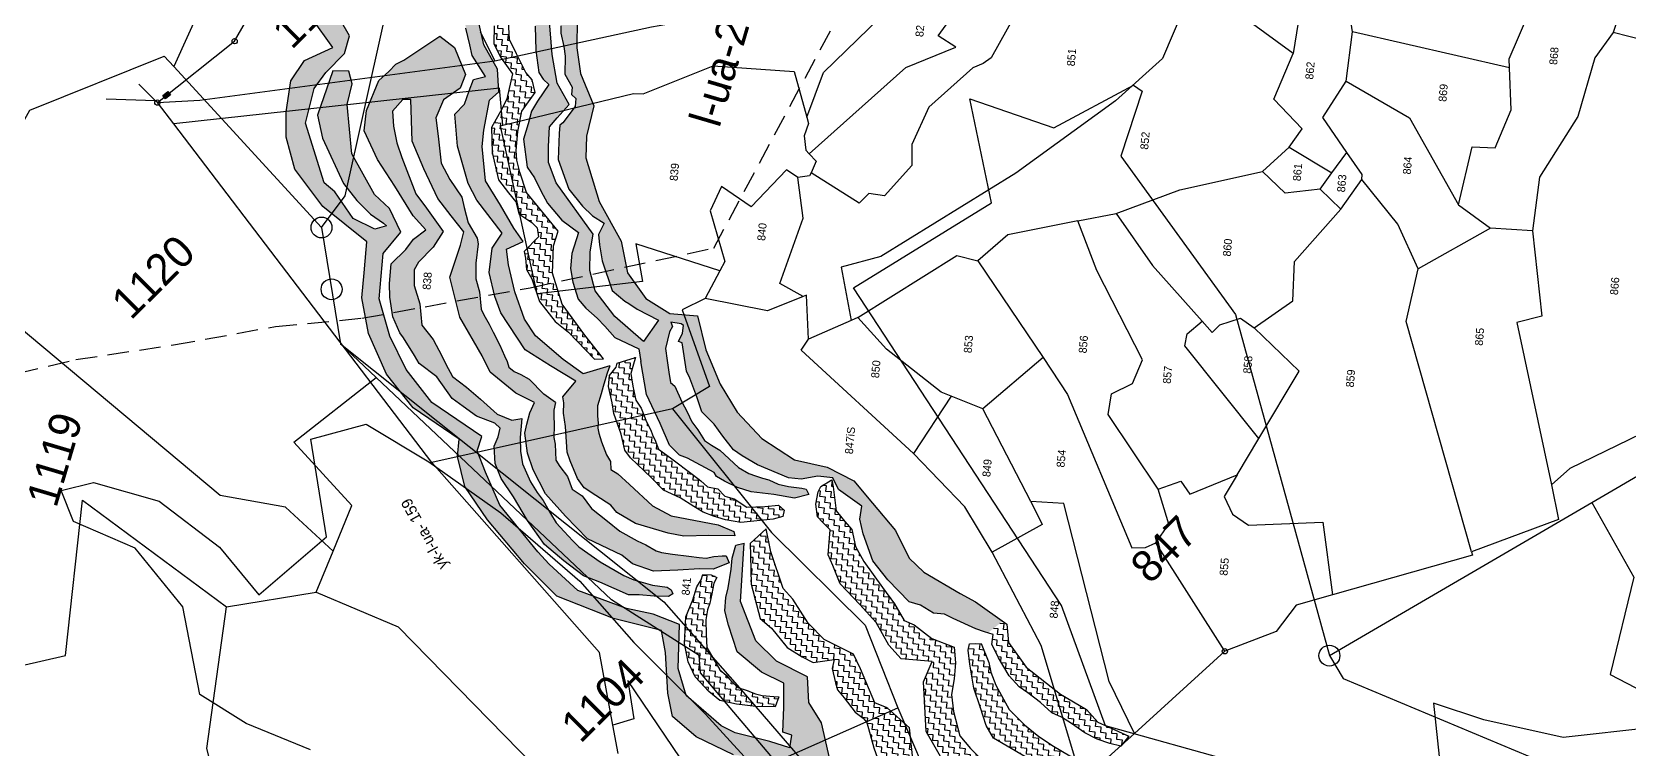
# Model space of a CAD drawing. Header units: metres. Extents: x 302481 to 307962, y 1946667 to 1951250.
# Drawn here: x 304774.8 to 305147.1, y 1947934.5 to 1948101.8 of the extents above; entities that cross this region are included whole.
import ezdxf

# ---------------------------------------------------------------- set-up
doc = ezdxf.new("R2010")
doc.units = ezdxf.units.M
doc.linetypes.add('DASHED', pattern=[0.75, 0.5, -0.25])
for name, color, linetype in [('LINE_FOOTPATH', 1, 'DASHED'), ('POLY_HATCH', 12, 'Continuous'), ('POLY_PARCEL', 6, 'Continuous'), ('POLY_WATER', 4, 'Continuous'), ('SYM_STONE', 1, 'Continuous'), ('TEXT_MAPIN', 7, 'Continuous'), ('TEXT_MAPOUT', 7, 'Continuous'), ('TEXT_PARCEL', 7, 'Continuous')]:
    doc.layers.add(name, color=color, linetype=linetype)
doc.styles.add('TEXT_MAP', font='')
doc.styles.get('TEXT_MAP').set_extended_font_data('Kruti Dev 050')
pattern_1 = [(85.06051, (305267.1957, 1947216.2392), (-1.1794354, 1.4025854), [1.295823, -1.295823]), (175.06051, (305267.3073, 1947217.5302), (-1.4025854, -1.1794354), [1.295823, -1.295823])]

# ---------------------------------------------------------------- blocks, each defined once
blk = doc.blocks.new('STONE')
blk.add_circle((0, 0), 0.851)
blk = doc.blocks.new('STONESQUAREFILLED')
blk.add_hatch(color=256).paths.add_polyline_path([(0.7, -0.48), (0.7, 0.48), (-0.7, 0.48), (-0.7, -0.48)])
blk.add_lwpolyline([(-0.7, 0.48), (0.7, 0.48), (0.7, -0.48), (-0.7, -0.48)], close=True)

msp = doc.modelspace()

# ---------------------------------------------------------------- hatches: boundary and pattern name
at = {"layer": 'POLY_HATCH'}
h = msp.add_hatch(dxfattribs=at)
h.set_pattern_fill('ZIGZAG', color=256, scale=10.366583, angle=85.0605, style=0)
h.set_pattern_definition(pattern_1)
h.paths.add_polyline_path([(304838.28, 1948095.15), (304835.13, 1948090.41), (304834.06, 1948083.21), (304834, 1948077.29), (304836.09, 1948069.82), (304842.62, 1948061.05), (304852.84, 1948052.87), (304852.69, 1948051.06), (304852.22, 1948045.63), (304851.71, 1948039.75), (304853.26, 1948031.41), (304857.46, 1948021.93), (304863.61, 1948014.11), (304874.37, 1948006.8), (304874.01, 1948002.72), (304875.69, 1947995.74), (304880.94, 1947988), (304889.61, 1947977.67), (304897.16, 1947970.18), (304910.37, 1947964.94), (304921.57, 1947962.14), (304922.46, 1947956.97), (304922.99, 1947947.54), (304924.12, 1947942.08), (304929.61, 1947937.32), (304938.44, 1947933.03), (304943.37, 1947932.73), (304947.73, 1947932.82), (304949.52, 1947931.89), (304948.65, 1947929.01), (304945.96, 1947924.88), (304946.18, 1947921.42), (304953.52, 1947927.15), (304953.01, 1947932.68), (304955.28, 1947931.86), (304956.23, 1947929.26), (304960.66, 1947932.72), (304958.87, 1947940.58), (304955.86, 1947945.36), (304955.59, 1947951.3), (304948.39, 1947954.94), (304943.51, 1947959.73), (304939.95, 1947968.92), (304940.82, 1947982.55), (304938.91, 1947982.06), (304938, 1947979.03), (304937.77, 1947976.43), (304937.07, 1947972.07), (304936.55, 1947969.82), (304936.28, 1947966.74), (304937.13, 1947963.39), (304939.21, 1947957.15), (304944.85, 1947952.41), (304950.03, 1947949.83), (304950.04, 1947944.27), (304949.86, 1947938.39), (304951.92, 1947937.72), (304951.45, 1947934.77), (304946.79, 1947936.24), (304938.73, 1947938.26), (304935.42, 1947939.88), (304927.27, 1947946.96), (304925.42, 1947953.24), (304925.78, 1947963.57), (304919.62, 1947965.97), (304913.36, 1947967.3), (304902.03, 1947971.47), (304895.39, 1947977.63), (304892.72, 1947980.52), (304883.84, 1947991.39), (304880.52, 1947999.12), (304878.56, 1948004.07), (304879.65, 1948007.43), (304868, 1948015.38), (304862.03, 1948023.07), (304858.18, 1948030.85), (304855.75, 1948039.57), (304856.66, 1948050.12), (304860.81, 1948055.08), (304858.1, 1948060.63), (304854.66, 1948063.85), (304849.37, 1948073.35), (304848.25, 1948084.88), (304849.42, 1948089.71), (304848.62, 1948092.7), (304844.9, 1948092.76), (304841.35, 1948082.43), (304842.48, 1948077.02), (304847.41, 1948066.49), (304850.52, 1948062.5), (304853.7, 1948059.3), (304856.7, 1948057.18), (304857.45, 1948056.59), (304854.72, 1948055.76), (304849.63, 1948058.32), (304845.39, 1948064.54), (304842.91, 1948066.61), (304838.54, 1948080.55), (304840.56, 1948088.62), (304843.28, 1948092.37), (304847.64, 1948096.78), (304848.8, 1948100.93), (304846.23, 1948105.42), (304840.01, 1948105.25), (304840.04, 1948105.03), (304844.92, 1948098.23)])
h = msp.add_hatch(dxfattribs=at)
h.set_pattern_fill('ZIGZAG', color=256, scale=10.366583, angle=85.0605, style=0)
h.set_pattern_definition(pattern_1)
h.paths.add_polyline_path([(304903.29, 1948022.07), (304898.64, 1948025.41), (304892.18, 1948030.9), (304889.59, 1948034.83), (304887.36, 1948041.2), (304885.9, 1948047.5), (304885.44, 1948051.09), (304889.3, 1948052.91), (304887.1, 1948056.04), (304884.02, 1948061.4), (304880.5, 1948067.1), (304879.77, 1948075.09), (304880.1, 1948078.92), (304881.47, 1948085.9), (304883.65, 1948087.88), (304883.33, 1948093.15), (304880.12, 1948098.83), (304878.78, 1948104.66), (304878.92, 1948106.34), (304875.58, 1948106.25), (304875.9, 1948102.74), (304876.84, 1948098.81), (304877.43, 1948096.35), (304880.53, 1948091.44), (304877.74, 1948090.72), (304876.71, 1948088.08), (304875.64, 1948084.96), (304873.36, 1948082.6), (304874, 1948075.17), (304876.45, 1948066.46), (304878.52, 1948062.59), (304884.42, 1948054.87), (304882.03, 1948051.39), (304881.38, 1948045.67), (304882.66, 1948040.11), (304884.09, 1948036.3), (304889.75, 1948027.63), (304895.67, 1948023.91), (304901.61, 1948020.35), (304898.55, 1948016.63), (304898.77, 1948015.27), (304898.69, 1948012.82), (304899.16, 1948009.78), (304899.58, 1948003.78), (304900.27, 1948001.72), (304901.98, 1947997.57), (304903.52, 1947995.44), (304906.23, 1947993.67), (304909.76, 1947991.37), (304911.15, 1947989.71), (304915.52, 1947987.07), (304923.1, 1947984.83), (304926.78, 1947984.18), (304932.58, 1947984.27), (304938.63, 1947984.22), (304938.39, 1947985.24), (304934.73, 1947986.82), (304923.8, 1947988.86), (304919.42, 1947991.24), (304914.06, 1947996.23), (304911.34, 1947998.73), (304909.76, 1947999.67), (304909.66, 1948001.61), (304908.73, 1948003.16), (304907.53, 1948006.19), (304906.9, 1948008.18), (304906.73, 1948009.33), (304906.77, 1948010.52), (304906.65, 1948012.27), (304906.65, 1948014.6), (304907.5, 1948017.39), (304907.97, 1948019.08), (304908.09, 1948019.61), (304908.84, 1948022.21), (304909.52, 1948023.88)])
h = msp.add_hatch(dxfattribs=at)
h.set_pattern_fill('ZIGZAG', color=256, scale=10.366583, angle=85.0605, style=0)
h.set_pattern_definition(pattern_1)
h.paths.add_polyline_path([(304886.82, 1948092.05), (304885.52, 1948086.23), (304884.36, 1948083.93), (304881.89, 1948079.49), (304882.03, 1948073.71), (304883.56, 1948067.32), (304885.86, 1948064.24), (304887.6, 1948062.17), (304888.32, 1948059.38), (304890.13, 1948058.1), (304891.35, 1948057.35), (304892.53, 1948056.13), (304892.83, 1948054.02), (304889.49, 1948050.62), (304889.83, 1948048.99), (304890.08, 1948046.4), (304891.34, 1948044.21), (304893.12, 1948038.92), (304896.73, 1948034.28), (304899.87, 1948031.77), (304905.89, 1948025.47), (304908, 1948025.57), (304903.67, 1948031.08), (304898.36, 1948038.27), (304896.11, 1948045.52), (304896.34, 1948051.91), (304897.44, 1948055.34), (304890.04, 1948064.32), (304888.54, 1948069.1), (304887.82, 1948071.89), (304887.69, 1948074.14), (304888.08, 1948078.6), (304888.97, 1948083.33), (304892.07, 1948087.71), (304891.36, 1948090.66), (304889.91, 1948092.39), (304887.72, 1948096.75), (304886.09, 1948100.09), (304885.78, 1948105.73), (304885.9, 1948106.54), (304882.48, 1948106.44), (304882.45, 1948106.15), (304882.52, 1948103.26), (304882.48, 1948099.09), (304883.97, 1948095.92)])
h = msp.add_hatch(dxfattribs=at)
h.set_pattern_fill('ZIGZAG', color=256, scale=10.366583, angle=85.0605, style=0)
h.set_pattern_definition(pattern_1)
h.paths.add_polyline_path([(304892.07, 1948106.71), (304892.08, 1948106.52), (304892.11, 1948103.15), (304892.26, 1948097.53), (304892.93, 1948092.34), (304893.92, 1948090.81), (304895.26, 1948089.57), (304892.67, 1948085.63), (304891.2, 1948083.35), (304890.46, 1948080.37), (304889.35, 1948076.78), (304890.23, 1948070.29), (304891.93, 1948067.74), (304893.43, 1948064.72), (304894.95, 1948061.86), (304898.29, 1948057.89), (304902.2, 1948054.98), (304900.66, 1948050.15), (304900.36, 1948046.65), (304900.88, 1948043.4), (304902.14, 1948039.44), (304903.88, 1948037.36), (304906.56, 1948035.05), (304908.32, 1948033.13), (304910.66, 1948030.53), (304916.24, 1948027.86), (304916.75, 1948024.92), (304918.08, 1948017.21), (304921.22, 1948010.47), (304923.38, 1948005.42), (304925.71, 1948003.09), (304927.64, 1948002.32), (304933.81, 1947998.97), (304934.33, 1947998.06), (304936.23, 1947996.96), (304939.23, 1947995.51), (304942.47, 1947994.49), (304947.74, 1947993.84), (304952.53, 1947993.02), (304955.87, 1947993.87), (304955.31, 1947995.12), (304954.26, 1947995.34), (304951.17, 1947995.74), (304948.75, 1947996.28), (304946.57, 1947997.27), (304945.08, 1947997.67), (304943.46, 1947998.21), (304941.91, 1947998.74), (304939.5, 1948000.15), (304935.13, 1948004.22), (304933.17, 1948005.39), (304931.6, 1948006.46), (304930.02, 1948008.93), (304928.65, 1948010.85), (304927.52, 1948013.14), (304926.26, 1948015.52), (304924.64, 1948019.19), (304923.65, 1948020.01), (304923.26, 1948022.44), (304922.83, 1948025.14), (304922.47, 1948027.91), (304923.41, 1948031.83), (304924.11, 1948033.1), (304923.74, 1948034.13), (304926.1, 1948033.72), (304926.66, 1948033.28), (304926.45, 1948031.56), (304925.54, 1948029.57), (304926.38, 1948029.3), (304927.4, 1948022.62), (304928.13, 1948021.02), (304929.75, 1948016.68), (304930.98, 1948013.18), (304933.86, 1948010.3), (304935.81, 1948007.46), (304938.33, 1948004.31), (304940.34, 1948002.87), (304943.95, 1948000.76), (304951.19, 1947997.8), (304954.09, 1947997.48), (304958.01, 1947998.14), (304961.51, 1947997.77), (304962.8, 1947995.06), (304968.23, 1947991.17), (304967.76, 1947988.08), (304968.6, 1947984.68), (304970.85, 1947978.42), (304974.35, 1947973.97), (304979.3, 1947968.81), (304981.9, 1947968.06), (304984.93, 1947966.2), (304987.5, 1947965.91), (304989.55, 1947964.93), (304994.84, 1947962.52), (304996.85, 1947961.81), (304997.61, 1947961.57), (305001.12, 1947964.31), (304994.73, 1947968.83), (304991.15, 1947970.75), (304982.74, 1947975.77), (304979.27, 1947979.02), (304976.07, 1947985.46), (304970.73, 1947991.82), (304966.36, 1947997.03), (304960.2, 1948000.24), (304952.58, 1948001.97), (304944.97, 1948006.92), (304939.21, 1948013.08), (304935.22, 1948019.59), (304931.9, 1948027.65), (304929.91, 1948035.6), (304923.52, 1948036.15), (304917.93, 1948039.58), (304913.62, 1948045.59), (304912.12, 1948052.96), (304907.03, 1948062.24), (304903.89, 1948072.44), (304904.06, 1948077.52), (304905.74, 1948084.61), (304902.64, 1948092.12), (304901.82, 1948098.09), (304901.86, 1948104.79), (304902.4, 1948107.01), (304898.65, 1948106.9), (304898.04, 1948104.73), (304898.08, 1948103.28), (304898.08, 1948101.52), (304898.78, 1948098.41), (304899.06, 1948096.14), (304899.02, 1948091.98), (304900.68, 1948088.95), (304900.53, 1948087.2), (304901.58, 1948086.31), (304901.41, 1948084.4), (304898.52, 1948080.64), (304897.83, 1948080.06), (304897.67, 1948078.15), (304897.46, 1948072.07), (304899.91, 1948065.13), (304903.09, 1948061.16), (304905.45, 1948058.88), (304908.19, 1948057.2), (304906.84, 1948054.59), (304907.11, 1948052.16), (304907.75, 1948048.42), (304910.03, 1948041.49), (304913.02, 1948038.98), (304913.93, 1948038.42), (304915.91, 1948037.13), (304920.83, 1948034.54), (304917.36, 1948029.55), (304910.66, 1948035.42), (304906.05, 1948041.43), (304904.86, 1948046.18), (304904.91, 1948050.51), (304905.59, 1948054.62), (304897.01, 1948066.58), (304895.19, 1948071.39), (304895.18, 1948075.08), (304895.42, 1948079.71), (304897.21, 1948081.8), (304900.04, 1948084.92), (304897.21, 1948089.89), (304896.02, 1948096.56), (304895.24, 1948106.09), (304895.27, 1948106.8)])
h = msp.add_hatch(dxfattribs=at)
h.set_pattern_fill('ZIGZAG', color=256, scale=10.366583, angle=85.0605, style=0)
h.set_pattern_definition(pattern_1)
h.paths.add_polyline_path([(304874.63, 1948088.74), (304875.82, 1948091.93), (304873.25, 1948098.18), (304869.83, 1948100.86), (304861.49, 1948095.24), (304859.61, 1948094.27), (304858, 1948092.61), (304855.62, 1948090.48), (304852.75, 1948083.46), (304852.2, 1948078.71), (304855.31, 1948072.06), (304859.37, 1948065.85), (304863.63, 1948058.88), (304866.61, 1948055.63), (304863.69, 1948053.48), (304861.94, 1948051.07), (304858.52, 1948047.7), (304858.12, 1948043.13), (304858.24, 1948039.93), (304858.91, 1948035.34), (304860.55, 1948031.57), (304861.39, 1948030.43), (304863.96, 1948026.28), (304865.06, 1948024.45), (304869.19, 1948021.36), (304872.71, 1948016.25), (304875.28, 1948014.42), (304878.41, 1948012.15), (304882.67, 1948010.52), (304883.96, 1948009.34), (304883.46, 1948007.32), (304882.54, 1948005.13), (304882.79, 1948001.11), (304884.18, 1947997.57), (304887.07, 1947993.32), (304890.33, 1947987.84), (304894.24, 1947982.24), (304898.8, 1947978.37), (304903.36, 1947974.91), (304907.16, 1947973.39), (304913.83, 1947970.48), (304916.36, 1947970.46), (304919.86, 1947970.16), (304923.18, 1947970.07), (304924.17, 1947970.72), (304923.78, 1947971.62), (304922.9, 1947972.23), (304919.48, 1947972.72), (304915.06, 1947973.97), (304912.75, 1947974.97), (304907.24, 1947978.18), (304902.29, 1947981.64), (304900.88, 1947983.03), (304898.87, 1947985.27), (304896.98, 1947987.3), (304895.7, 1947989.41), (304893.97, 1947992.49), (304892.53, 1947994.35), (304891.02, 1947996.81), (304889.12, 1948001.04), (304888.64, 1948004.01), (304888.58, 1948007.15), (304888.96, 1948011.58), (304886.65, 1948011.2), (304883.23, 1948012.65), (304879.32, 1948016.1), (304876.1, 1948018.94), (304872.84, 1948021.41), (304871.26, 1948024.29), (304870.33, 1948026.2), (304868.29, 1948030.03), (304865.65, 1948033.37), (304865.17, 1948038.35), (304863.9, 1948042.67), (304863.85, 1948046.33), (304864.91, 1948048.06), (304868.32, 1948051.61), (304870.65, 1948055.25), (304866.74, 1948060.71), (304864.28, 1948064.03), (304861, 1948072.54), (304859.83, 1948075.93), (304859.07, 1948079.84), (304858.83, 1948083.33), (304861.25, 1948086.05), (304863.08, 1948086.08), (304863.42, 1948076.3), (304866.15, 1948069.84), (304869.4, 1948062.98), (304872.51, 1948058.87), (304875.48, 1948055.14), (304874.67, 1948052.1), (304872.2, 1948044.63), (304874.49, 1948035.29), (304879.74, 1948026.24), (304881.6, 1948022.43), (304887.57, 1948017.52), (304891.95, 1948015.31), (304890.88, 1948012.95), (304890.12, 1948010.28), (304889.67, 1948008.19), (304890.27, 1948003.54), (304891.63, 1947999.61), (304894.47, 1947994.03), (304899.15, 1947988.83), (304904.28, 1947983.52), (304912.26, 1947979.68), (304914.81, 1947977.66), (304919.66, 1947975.97), (304925.34, 1947976.22), (304930.42, 1947976.51), (304933.61, 1947976.43), (304937.34, 1947977.91), (304936.61, 1947979.57), (304935.68, 1947979.59), (304933.74, 1947979.42), (304931.97, 1947979.04), (304930.32, 1947979.18), (304927.95, 1947979.46), (304924.13, 1947979.98), (304921.57, 1947980.34), (304920.27, 1947980.72), (304917.86, 1947982.13), (304915.87, 1947983.03), (304911.81, 1947985.29), (304908.96, 1947987.67), (304905.21, 1947990.59), (304903.07, 1947993.57), (304900.74, 1947995.11), (304899.6, 1947998.07), (304897.81, 1948000.43), (304896.94, 1948001.9), (304896.72, 1948005.59), (304896.46, 1948007.21), (304896.5, 1948010), (304896.45, 1948012.41), (304896.41, 1948013.54), (304896.83, 1948015.31), (304894.13, 1948017.32), (304890.68, 1948020.79), (304888.76, 1948021.87), (304887.18, 1948022.55), (304885.99, 1948023.57), (304885.55, 1948024.89), (304884.94, 1948026.22), (304883.87, 1948028.69), (304882.31, 1948031.75), (304881.38, 1948033.66), (304880.1, 1948035.78), (304879.49, 1948037.12), (304879.11, 1948041.17), (304878.27, 1948044.17), (304878.22, 1948047.83), (304878.79, 1948052.35), (304878.54, 1948053.66), (304876.48, 1948057.31), (304875.51, 1948060.87), (304874.99, 1948063.29), (304872.23, 1948067.37), (304870.19, 1948071.2), (304869.46, 1948077.48), (304868.91, 1948081.74), (304870.74, 1948085.97)])
h = msp.add_hatch(dxfattribs=at)
h.set_pattern_fill('ZIGZAG', color=256, scale=10.366583, angle=85.0605, style=0)
h.set_pattern_definition(pattern_1)
h.paths.add_polyline_path([(304914.85, 1948019.15), (304914.55, 1948021.11), (304914.38, 1948022.13), (304915.21, 1948024.85), (304915.49, 1948025.83), (304911.18, 1948024.54), (304910.96, 1948023.56), (304909.46, 1948021.62), (304909.17, 1948019.05), (304910.05, 1948015.28), (304910.43, 1948012.78), (304912.15, 1948007.97), (304912.96, 1948004.23), (304914.33, 1948002.45), (304919.19, 1947997.76), (304922.01, 1947994.92), (304925.9, 1947993.12), (304929.05, 1947991.11), (304931.26, 1947989.72), (304933.64, 1947988.79), (304936.44, 1947987.94), (304940.05, 1947987.37), (304947.57, 1947988.12), (304949.82, 1947988.72), (304950.15, 1947990.22), (304948.85, 1947991.4), (304945.63, 1947991.08), (304941.42, 1947990.91), (304938.46, 1947992.83), (304936.31, 1947993.49), (304934.67, 1947995.23), (304932.25, 1947995.7), (304930.72, 1947997.06), (304928.97, 1947998.41), (304923.66, 1948002.4), (304920.84, 1948004.44), (304920.13, 1948006.3), (304919.46, 1948007.83), (304919.09, 1948008.92), (304918.06, 1948010.81), (304916.81, 1948014.05), (304915.57, 1948015.89)])
h = msp.add_hatch(dxfattribs=at)
h.set_pattern_fill('ZIGZAG', color=256, scale=10.366583, angle=85.0605, style=0)
h.set_pattern_definition(pattern_1)
h.paths.add_polyline_path([(304962.26, 1947990.06), (304961.88, 1947993.19), (304961.6, 1947995.66), (304961.26, 1947997.31), (304958.68, 1947995.75), (304958.09, 1947994.5), (304957.51, 1947991.61), (304957.91, 1947988.65), (304959.1, 1947987.41), (304960.9, 1947985.62), (304960.39, 1947979.8), (304961.48, 1947977.27), (304963.23, 1947973.05), (304967.75, 1947968.23), (304971.61, 1947963.99), (304974.57, 1947958.69), (304977.39, 1947955.51), (304984.65, 1947954.88), (304982.62, 1947950.18), (304982.64, 1947949.88), (304990, 1947955.63), (304989.76, 1947958.22), (304984.57, 1947960.29), (304980.45, 1947963.42), (304978.1, 1947964.43), (304975.84, 1947968.37), (304973.08, 1947972.2), (304968.72, 1947978.27), (304966.74, 1947981.7), (304965.94, 1947985.67), (304964.32, 1947987.61)])
h = msp.add_hatch(dxfattribs=at)
h.set_pattern_fill('ZIGZAG', color=256, scale=10.366583, angle=85.0605, style=0)
h.set_pattern_definition(pattern_1)
h.paths.add_polyline_path([(304945.94, 1947985.87), (304942.19, 1947982.46), (304942.26, 1947979.65), (304942.46, 1947972.93), (304944.57, 1947964.96), (304947.18, 1947962.71), (304950.84, 1947958.19), (304954.38, 1947956.01), (304956.92, 1947954.7), (304961.8, 1947955.37), (304961.3, 1947953.23), (304962.1, 1947949.89), (304962.59, 1947948.29), (304964.14, 1947946.44), (304966.66, 1947943.11), (304968.56, 1947941.7), (304969.4, 1947940.69), (304969.67, 1947939.76), (304974.65, 1947943.65), (304974.14, 1947944.11), (304971.28, 1947945.29), (304967.92, 1947953.21), (304966.34, 1947956.62), (304959.48, 1947960.02), (304955.71, 1947963.84), (304952.15, 1947969.44), (304949.88, 1947971.97), (304947.03, 1947980.48)])
h = msp.add_hatch(dxfattribs=at)
h.set_pattern_fill('ZIGZAG', color=256, scale=10.366583, angle=85.0605, style=0)
h.set_pattern_definition(pattern_1)
h.paths.add_polyline_path([(304931.88, 1947964.6), (304932.26, 1947966.97), (304932.82, 1947968.55), (304933.26, 1947970.66), (304933.74, 1947973.2), (304934.45, 1947974.51), (304933.13, 1947975.14), (304931.17, 1947975.22), (304930.8, 1947973.97), (304929.8, 1947972.34), (304928.86, 1947969.33), (304927.23, 1947965.34), (304926.94, 1947959.1), (304927.77, 1947954.82), (304929.36, 1947951.33), (304932.58, 1947947.88), (304935.14, 1947945.77), (304939.02, 1947944.92), (304943.51, 1947944.36), (304948.06, 1947944.31), (304948.94, 1947946.63), (304947.75, 1947946.74), (304945.03, 1947946.97), (304943.43, 1947947.37), (304941.28, 1947948.24), (304939.35, 1947948.84), (304937.46, 1947950.72), (304936.6, 1947951.74), (304935.17, 1947952.98), (304932.09, 1947958.14), (304931.93, 1947961.24)])
h = msp.add_hatch(dxfattribs=at)
h.set_pattern_fill('ZIGZAG', color=256, scale=10.366583, angle=85.0605, style=0)
h.set_pattern_definition(pattern_1)
h.paths.add_polyline_path([(305002.48, 1947959.31), (305002.05, 1947963.64), (305001.12, 1947964.31), (304997.61, 1947961.57), (304998.86, 1947961.17), (304998.59, 1947958.87), (304999.38, 1947957.26), (305000.12, 1947955.73), (305002.62, 1947951.52), (305004.93, 1947948.99), (305006.93, 1947947.55), (305009.87, 1947945.36), (305012.57, 1947942.92), (305014.81, 1947941.92), (305017.15, 1947940.46), (305020.22, 1947938.26), (305023.15, 1947936.74), (305026.06, 1947935.75), (305028.65, 1947935.16), (305030.51, 1947937.45), (305023.3, 1947940.75), (305020.6, 1947943.67), (305014.57, 1947947.28), (305006.54, 1947953.6)])
h = msp.add_hatch(dxfattribs=at)
h.set_pattern_fill('ZIGZAG', color=256, scale=10.366583, angle=85.0605, style=0)
h.set_pattern_definition(pattern_1)
h.paths.add_polyline_path([(304998.3, 1947952.38), (304997.85, 1947954.7), (304996.11, 1947959.08), (304994.35, 1947959.03), (304993.16, 1947958.1), (304993.05, 1947957.56), (304993.42, 1947954.27), (304994.4, 1947948.65), (304995.81, 1947944.29), (304997.22, 1947939.94), (304998.92, 1947937.02), (305009.45, 1947930.9), (305017.49, 1947929.72), (305023.26, 1947928.58), (305024.7, 1947930.33), (305016.78, 1947932.87), (305012.91, 1947935.16), (305009.53, 1947937.41), (305006.19, 1947940.14), (305002.59, 1947943.71), (304999.5, 1947949.35)])
h = msp.add_hatch(dxfattribs=at)
h.set_pattern_fill('ZIGZAG', color=256, scale=10.366583, angle=85.0605, style=0)
h.set_pattern_definition(pattern_1)
h.paths.add_polyline_path([(304982.64, 1947949.88), (304983.24, 1947938.56), (304987.77, 1947930.68), (304995.63, 1947923.81), (305004.61, 1947920.43), (305011.7, 1947919.66), (305018.23, 1947922.42), (305019.14, 1947923.53), (305014.56, 1947924.11), (305008.33, 1947925.46), (305004.94, 1947925.75), (304999.59, 1947928.87), (304995.67, 1947932.47), (304993.58, 1947934.6), (304991.07, 1947937.59), (304989.61, 1947943.25), (304989.13, 1947947.2), (304989.78, 1947950.89), (304990.1, 1947954.6), (304990, 1947955.63)])
h = msp.add_hatch(dxfattribs=at)
h.set_pattern_fill('ZIGZAG', color=256, scale=10.366583, angle=85.0605, style=0)
h.set_pattern_definition(pattern_1)
h.paths.add_polyline_path([(304974.65, 1947943.65), (304969.67, 1947939.76), (304971.07, 1947934.78), (304972.32, 1947931.25), (304973.26, 1947929.45), (304974.18, 1947927.5), (304975.12, 1947923.99), (304976.78, 1947917.08), (304983.91, 1947911.32), (304985.43, 1947910.88), (304989.45, 1947910.53), (304993.64, 1947910.48), (304998.43, 1947910.07), (305004.47, 1947910.53), (305005.81, 1947911.58), (305005, 1947914.02), (304993.16, 1947917.53), (304987.2, 1947920.54), (304984.63, 1947923.26), (304980.39, 1947930.01), (304979.34, 1947939.45)])

# ---------------------------------------------------------------- linework, layer by layer
at = {"layer": 'LINE_FOOTPATH', "ltscale": 10}
for points in [[(304831.57, 1948033.09), (304851.7, 1948035.01), (304890.89, 1948042.14), (304933.75, 1948051.4), (304968.23, 1948115.7), (305000.09, 1948166.03), (305035.37, 1948230.23), (305055.61, 1948266.16), (305085.62, 1948296.72), (305110.95, 1948313.14), (305158.55, 1948356.23), (305205.42, 1948397.89), (305225.07, 1948417.79), (305284.32, 1948454.26)], [(304771.27, 1948022.09), (304784.99, 1948025.35), (304807.79, 1948028.78), (304831.57, 1948033.09), (304831.57, 1948033.09), (304831.57, 1948033.09)]]:
    msp.add_lwpolyline(points, dxfattribs=at)
at = {"layer": 'POLY_HATCH'}
for points in [[(304951.45, 1947934.77), (304946.79, 1947936.24), (304938.73, 1947938.26), (304935.42, 1947939.88), (304927.27, 1947946.96), (304925.42, 1947953.24), (304925.78, 1947963.57), (304919.62, 1947965.97), (304913.36, 1947967.3), (304902.03, 1947971.47), (304895.39, 1947977.63), (304892.72, 1947980.52), (304883.84, 1947991.39), (304880.52, 1947999.12), (304878.56, 1948004.07), (304879.65, 1948007.43), (304868, 1948015.38), (304862.03, 1948023.07), (304858.18, 1948030.85), (304855.75, 1948039.57), (304856.66, 1948050.12), (304860.81, 1948055.08), (304858.1, 1948060.63), (304854.66, 1948063.85), (304849.37, 1948073.35), (304848.25, 1948084.88), (304849.42, 1948089.71), (304848.62, 1948092.7), (304844.9, 1948092.76), (304841.35, 1948082.43), (304842.48, 1948077.02), (304847.41, 1948066.49), (304850.52, 1948062.5), (304853.7, 1948059.3), (304856.7, 1948057.18), (304857.45, 1948056.59), (304854.72, 1948055.76), (304849.63, 1948058.32), (304845.39, 1948064.54), (304842.91, 1948066.61), (304838.54, 1948080.55), (304840.56, 1948088.62), (304843.28, 1948092.37), (304847.64, 1948096.78), (304848.8, 1948100.93), (304844.64, 1948108.2)], [(304908, 1948025.57), (304903.67, 1948031.08), (304898.36, 1948038.27), (304896.11, 1948045.52), (304896.34, 1948051.91), (304897.44, 1948055.34), (304890.04, 1948064.32), (304888.54, 1948069.1), (304887.82, 1948071.89), (304887.69, 1948074.14), (304888.08, 1948078.6), (304888.97, 1948083.33), (304892.07, 1948087.71), (304891.36, 1948090.66), (304889.91, 1948092.39), (304887.72, 1948096.75), (304886.09, 1948100.09), (304885.78, 1948105.73)], [(304898.08, 1948103.28), (304898.08, 1948101.52), (304898.78, 1948098.41), (304899.06, 1948096.14), (304899.02, 1948091.98), (304900.68, 1948088.95), (304900.53, 1948087.2), (304901.58, 1948086.31), (304901.41, 1948084.4), (304898.52, 1948080.64), (304897.83, 1948080.06), (304897.67, 1948078.15), (304897.46, 1948072.07), (304899.91, 1948065.13), (304903.09, 1948061.16), (304905.45, 1948058.88), (304908.19, 1948057.2), (304906.84, 1948054.59), (304907.11, 1948052.16), (304907.75, 1948048.42), (304910.03, 1948041.49), (304913.02, 1948038.98), (304913.93, 1948038.42), (304915.91, 1948037.13), (304920.83, 1948034.54), (304917.36, 1948029.55), (304910.66, 1948035.42), (304906.05, 1948041.43), (304904.86, 1948046.18), (304904.91, 1948050.51), (304905.59, 1948054.62), (304897.01, 1948066.58), (304895.19, 1948071.39), (304895.18, 1948075.08), (304895.42, 1948079.71), (304897.21, 1948081.8), (304900.04, 1948084.92), (304897.21, 1948089.89), (304896.02, 1948096.56), (304895.24, 1948106.09)], [(304938.35, 1947933.08), (304929.61, 1947937.32), (304924.12, 1947942.08), (304922.99, 1947947.54), (304922.46, 1947956.97), (304921.57, 1947962.14), (304910.37, 1947964.94), (304897.16, 1947970.18), (304889.61, 1947977.67), (304880.94, 1947988), (304875.69, 1947995.74), (304874.01, 1948002.72), (304874.37, 1948006.8), (304863.61, 1948014.11), (304857.46, 1948021.93), (304853.26, 1948031.41), (304851.71, 1948039.75), (304852.22, 1948045.63), (304852.69, 1948051.06), (304852.84, 1948052.87), (304842.62, 1948061.05), (304836.09, 1948069.82), (304834, 1948077.29), (304834.06, 1948083.21), (304835.13, 1948090.41), (304838.28, 1948095.15), (304844.92, 1948098.23), (304840.04, 1948105.03)], [(304901.61, 1948020.35), (304895.67, 1948023.91), (304889.75, 1948027.63), (304884.09, 1948036.3), (304882.66, 1948040.11), (304881.38, 1948045.67), (304882.03, 1948051.39), (304884.42, 1948054.87), (304878.52, 1948062.59), (304876.45, 1948066.46), (304874, 1948075.17), (304873.36, 1948082.6), (304875.64, 1948084.96), (304876.71, 1948088.08), (304877.74, 1948090.72), (304880.53, 1948091.44), (304877.43, 1948096.35), (304876.84, 1948098.81), (304875.9, 1948102.74)], [(304909.52, 1948023.88), (304903.29, 1948022.07), (304898.64, 1948025.41), (304892.18, 1948030.9), (304889.59, 1948034.83), (304887.36, 1948041.2), (304885.9, 1948047.5), (304885.44, 1948051.09), (304889.3, 1948052.91), (304887.1, 1948056.04), (304884.02, 1948061.4), (304880.5, 1948067.1), (304879.77, 1948075.09), (304880.1, 1948078.92), (304881.47, 1948085.9), (304883.65, 1948087.88), (304883.33, 1948093.15), (304880.12, 1948098.83), (304878.78, 1948104.66)], [(304882.52, 1948103.26), (304882.48, 1948099.09), (304883.97, 1948095.92), (304886.82, 1948092.05), (304885.52, 1948086.23), (304884.36, 1948083.93), (304881.89, 1948079.49), (304882.03, 1948073.71), (304883.56, 1948067.32), (304885.86, 1948064.24), (304887.6, 1948062.17), (304888.32, 1948059.38), (304890.13, 1948058.1), (304891.35, 1948057.35), (304892.53, 1948056.13), (304892.83, 1948054.02), (304889.49, 1948050.62), (304889.83, 1948048.99), (304890.08, 1948046.4), (304891.34, 1948044.21), (304893.12, 1948038.92), (304896.73, 1948034.28), (304899.87, 1948031.77), (304905.89, 1948025.47)], [(304892.11, 1948103.15), (304892.26, 1948097.53), (304892.93, 1948092.34), (304893.92, 1948090.81), (304895.26, 1948089.57), (304892.67, 1948085.63), (304891.2, 1948083.35), (304890.46, 1948080.37), (304889.35, 1948076.78), (304890.23, 1948070.29), (304891.93, 1948067.74), (304893.43, 1948064.72), (304894.95, 1948061.86), (304898.29, 1948057.89), (304902.2, 1948054.98), (304900.66, 1948050.15), (304900.36, 1948046.65), (304900.88, 1948043.4), (304902.14, 1948039.44), (304903.88, 1948037.36), (304906.56, 1948035.05), (304908.32, 1948033.13), (304910.66, 1948030.53), (304916.24, 1948027.86)], [(304901.86, 1948104.79), (304901.82, 1948098.09), (304902.64, 1948092.12), (304905.74, 1948084.61), (304904.06, 1948077.52), (304903.89, 1948072.44), (304907.03, 1948062.24), (304912.12, 1948052.96), (304913.62, 1948045.59), (304917.93, 1948039.58), (304923.52, 1948036.15), (304929.91, 1948035.6), (304931.9, 1948027.65), (304935.22, 1948019.59), (304939.21, 1948013.08), (304944.97, 1948006.92), (304952.58, 1948001.97), (304960.2, 1948000.24), (304966.36, 1947997.03), (304970.73, 1947991.82), (304976.07, 1947985.46), (304979.27, 1947979.02), (304982.74, 1947975.77), (304991.15, 1947970.75), (304994.73, 1947968.83), (305002.05, 1947963.64), (305002.48, 1947959.31), (305006.54, 1947953.6), (305014.57, 1947947.28), (305020.6, 1947943.67), (305023.3, 1947940.75), (305030.51, 1947937.45), (305028.65, 1947935.16)], [(304888.96, 1948011.58), (304888.58, 1948007.15), (304888.64, 1948004.01), (304889.12, 1948001.04), (304891.02, 1947996.81), (304892.53, 1947994.35), (304893.97, 1947992.49), (304895.7, 1947989.41), (304896.98, 1947987.3), (304898.87, 1947985.27), (304900.88, 1947983.03), (304902.29, 1947981.64), (304907.24, 1947978.18), (304912.75, 1947974.97), (304915.06, 1947973.97), (304919.48, 1947972.72), (304922.9, 1947972.23), (304923.78, 1947971.62), (304924.17, 1947970.72), (304923.18, 1947970.07), (304919.86, 1947970.16), (304916.36, 1947970.46), (304913.83, 1947970.48), (304907.16, 1947973.39), (304903.36, 1947974.91), (304898.8, 1947978.37), (304894.24, 1947982.24), (304890.33, 1947987.84), (304887.07, 1947993.32), (304884.18, 1947997.57), (304882.79, 1948001.11), (304882.54, 1948005.13), (304883.46, 1948007.32), (304883.96, 1948009.34), (304882.67, 1948010.52), (304878.41, 1948012.15), (304875.28, 1948014.42), (304872.71, 1948016.25), (304869.19, 1948021.36), (304865.06, 1948024.45), (304863.96, 1948026.28), (304861.39, 1948030.43), (304860.55, 1948031.57), (304858.91, 1948035.34), (304858.24, 1948039.93), (304858.12, 1948043.13), (304858.52, 1948047.7), (304861.94, 1948051.07), (304863.69, 1948053.48), (304866.61, 1948055.63), (304863.63, 1948058.88), (304859.37, 1948065.85), (304855.31, 1948072.06), (304852.2, 1948078.71), (304852.75, 1948083.46), (304855.62, 1948090.48), (304858, 1948092.61), (304859.61, 1948094.27), (304861.49, 1948095.24), (304869.83, 1948100.86), (304873.25, 1948098.18), (304875.82, 1948091.93), (304874.63, 1948088.74), (304870.74, 1948085.97), (304868.91, 1948081.74), (304869.46, 1948077.48), (304870.19, 1948071.2), (304872.23, 1948067.37), (304874.99, 1948063.29), (304875.51, 1948060.87), (304876.48, 1948057.31), (304878.54, 1948053.66), (304878.79, 1948052.35), (304878.22, 1948047.83), (304878.27, 1948044.17), (304879.11, 1948041.17), (304879.49, 1948037.12), (304880.1, 1948035.78), (304881.38, 1948033.66), (304882.31, 1948031.75), (304883.87, 1948028.69), (304884.94, 1948026.22), (304885.55, 1948024.89), (304885.99, 1948023.57), (304887.18, 1948022.55), (304888.76, 1948021.87), (304890.68, 1948020.79), (304894.13, 1948017.32)], [(304891.95, 1948015.31), (304887.57, 1948017.52), (304881.6, 1948022.43), (304879.74, 1948026.24), (304874.49, 1948035.29), (304872.2, 1948044.63), (304874.67, 1948052.1), (304875.48, 1948055.14), (304872.51, 1948058.87), (304869.4, 1948062.98), (304866.15, 1948069.84), (304863.42, 1948076.3), (304863.08, 1948086.08), (304861.25, 1948086.05), (304858.83, 1948083.33), (304859.07, 1948079.84), (304859.83, 1948075.93), (304861, 1948072.54), (304864.28, 1948064.03), (304866.74, 1948060.71), (304870.65, 1948055.25), (304868.32, 1948051.61), (304864.91, 1948048.06), (304863.85, 1948046.33), (304863.9, 1948042.67), (304865.17, 1948038.35), (304865.65, 1948033.37), (304868.29, 1948030.03), (304870.33, 1948026.2), (304871.26, 1948024.29), (304872.84, 1948021.41), (304876.1, 1948018.94), (304879.32, 1948016.1), (304883.23, 1948012.65), (304886.65, 1948011.2), (304888.96, 1948011.58)], [(305028.65, 1947935.16), (305026.06, 1947935.75), (305023.15, 1947936.74), (305020.22, 1947938.26), (305017.15, 1947940.46), (305014.81, 1947941.92), (305012.57, 1947942.92), (305009.87, 1947945.36), (305006.93, 1947947.55), (305004.93, 1947948.99), (305002.62, 1947951.52), (305000.12, 1947955.73), (304999.38, 1947957.26), (304998.59, 1947958.87), (304998.86, 1947961.17), (304996.85, 1947961.81), (304994.84, 1947962.52), (304989.55, 1947964.93), (304987.5, 1947965.91), (304984.93, 1947966.2), (304981.9, 1947968.06), (304979.3, 1947968.81), (304974.35, 1947973.97), (304970.85, 1947978.42), (304968.6, 1947984.68), (304967.76, 1947988.08), (304968.23, 1947991.17), (304962.8, 1947995.06), (304961.51, 1947997.77), (304958.01, 1947998.14), (304954.09, 1947997.48), (304951.19, 1947997.8), (304943.95, 1948000.76), (304940.34, 1948002.87), (304938.33, 1948004.31), (304935.81, 1948007.46), (304933.86, 1948010.3), (304930.98, 1948013.18), (304929.75, 1948016.68), (304928.13, 1948021.02), (304927.4, 1948022.62), (304926.38, 1948029.3), (304925.54, 1948029.57), (304926.45, 1948031.56), (304926.66, 1948033.28), (304926.1, 1948033.72), (304923.74, 1948034.13), (304924.11, 1948033.1), (304923.41, 1948031.83), (304922.47, 1948027.91), (304922.83, 1948025.14), (304923.26, 1948022.44), (304923.65, 1948020.01), (304924.64, 1948019.19), (304926.26, 1948015.52), (304927.52, 1948013.14), (304928.65, 1948010.85), (304930.02, 1948008.93), (304931.6, 1948006.46), (304933.17, 1948005.39), (304935.13, 1948004.22), (304939.5, 1948000.15), (304941.91, 1947998.74), (304943.46, 1947998.21), (304945.08, 1947997.67), (304946.57, 1947997.27), (304948.75, 1947996.28), (304951.17, 1947995.74), (304954.26, 1947995.34), (304955.31, 1947995.12), (304955.87, 1947993.87), (304952.53, 1947993.02), (304947.74, 1947993.84), (304942.47, 1947994.49), (304939.23, 1947995.51), (304936.23, 1947996.96), (304934.33, 1947998.06), (304933.81, 1947998.97), (304927.64, 1948002.32), (304925.71, 1948003.09), (304923.38, 1948005.42), (304921.22, 1948010.47), (304918.08, 1948017.21), (304916.75, 1948024.92)], [(304916.24, 1948027.86), (304916.75, 1948024.92)], [(304909.52, 1948023.88), (304908.84, 1948022.21), (304908.09, 1948019.61), (304907.97, 1948019.08), (304907.5, 1948017.39), (304906.65, 1948014.6), (304906.65, 1948012.27), (304906.77, 1948010.52), (304906.73, 1948009.33), (304906.9, 1948008.18), (304907.53, 1948006.19), (304908.73, 1948003.16), (304909.66, 1948001.61), (304909.76, 1947999.67), (304911.34, 1947998.73), (304914.06, 1947996.23), (304919.42, 1947991.24), (304923.8, 1947988.86), (304934.73, 1947986.82), (304938.39, 1947985.24), (304938.63, 1947984.22), (304932.58, 1947984.27), (304926.78, 1947984.18), (304923.1, 1947984.83), (304915.52, 1947987.07), (304911.15, 1947989.71), (304909.76, 1947991.37), (304906.23, 1947993.67), (304903.52, 1947995.44), (304901.98, 1947997.57), (304900.27, 1948001.72), (304899.58, 1948003.78), (304899.16, 1948009.78), (304898.69, 1948012.82), (304898.77, 1948015.27), (304898.55, 1948016.63)], [(304905.89, 1948025.47), (304908, 1948025.57)], [(304915.49, 1948025.83), (304915.21, 1948024.85), (304914.38, 1948022.13), (304914.55, 1948021.11), (304914.85, 1948019.15), (304915.57, 1948015.89), (304916.81, 1948014.05), (304918.06, 1948010.81), (304919.09, 1948008.92), (304919.46, 1948007.83), (304920.13, 1948006.3), (304920.84, 1948004.44), (304923.66, 1948002.4), (304928.97, 1947998.41), (304930.72, 1947997.06), (304932.25, 1947995.7), (304934.67, 1947995.23), (304936.31, 1947993.49), (304938.46, 1947992.83), (304941.42, 1947990.91), (304945.63, 1947991.08), (304948.85, 1947991.4), (304950.15, 1947990.22), (304949.82, 1947988.72), (304947.57, 1947988.12), (304940.05, 1947987.37), (304936.44, 1947987.94), (304933.64, 1947988.79), (304931.26, 1947989.72), (304929.05, 1947991.11), (304925.9, 1947993.12), (304922.01, 1947994.92), (304919.19, 1947997.76), (304914.33, 1948002.45), (304912.96, 1948004.23), (304912.15, 1948007.97), (304910.43, 1948012.78), (304910.05, 1948015.28), (304909.17, 1948019.05), (304909.46, 1948021.62), (304910.96, 1948023.56), (304911.18, 1948024.54)], [(304911.18, 1948024.54), (304915.49, 1948025.83)], [(304898.55, 1948016.63), (304901.61, 1948020.35)], [(304896.83, 1948015.31), (304894.13, 1948017.32)], [(305179.34, 1948016.97), (305184.61, 1948006.45), (305192.49, 1947998.21), (305183.96, 1947973.64), (305171.35, 1947957.52), (305152.66, 1947939.47), (305131.75, 1947937.13), (305113.24, 1947941.28), (305101.55, 1947945.21)], [(304896.83, 1948015.31), (304896.41, 1948013.54), (304896.45, 1948012.41), (304896.5, 1948010), (304896.46, 1948007.21), (304896.72, 1948005.59), (304896.94, 1948001.9), (304897.81, 1948000.43), (304899.6, 1947998.07), (304900.74, 1947995.11), (304903.07, 1947993.57), (304905.21, 1947990.59), (304908.96, 1947987.67), (304911.81, 1947985.29), (304915.87, 1947983.03), (304917.86, 1947982.13), (304920.27, 1947980.72), (304921.57, 1947980.34), (304924.13, 1947979.98), (304927.95, 1947979.46), (304930.32, 1947979.18), (304931.97, 1947979.04), (304933.74, 1947979.42), (304935.68, 1947979.59), (304936.61, 1947979.57), (304937.34, 1947977.91), (304933.61, 1947976.43), (304930.42, 1947976.51), (304925.34, 1947976.22), (304919.66, 1947975.97), (304914.81, 1947977.66), (304912.26, 1947979.68), (304904.28, 1947983.52), (304899.15, 1947988.83), (304894.47, 1947994.03), (304891.63, 1947999.61), (304890.27, 1948003.54), (304889.67, 1948008.19), (304890.12, 1948010.28), (304890.88, 1948012.95)], [(304890.88, 1948012.95), (304891.95, 1948015.31)], [(304839.71, 1947934.25), (304824.7, 1947940.44), (304813.91, 1947947.23), (304809.91, 1947967.67), (304798.84, 1947981.36), (304784.44, 1947987.55), (304781.61, 1947994.77), (304789.12, 1947996.71), (304804.44, 1947992.32), (304818.52, 1947981.62), (304827.65, 1947970.49), (304843.47, 1947983.98), (304839.79, 1948006.82), (304852.72, 1948010.25), (304867.27, 1948001.51), (304884.06, 1947989.61), (304902.49, 1947973.64), (304915.06, 1947959.34), (304931.83, 1947942.63), (304949.95, 1947922.76)], [(304987.77, 1947930.68), (304983.24, 1947938.56), (304982.62, 1947950.18), (304984.65, 1947954.88), (304977.39, 1947955.51), (304974.57, 1947958.69), (304971.61, 1947963.99), (304967.75, 1947968.23), (304963.23, 1947973.05), (304961.48, 1947977.27), (304960.39, 1947979.8), (304960.9, 1947985.62), (304959.1, 1947987.41), (304957.91, 1947988.65), (304957.51, 1947991.61), (304958.09, 1947994.5), (304958.68, 1947995.75), (304961.26, 1947997.31), (304961.6, 1947995.66), (304961.88, 1947993.19), (304962.26, 1947990.06), (304964.32, 1947987.61), (304965.94, 1947985.67), (304966.74, 1947981.7), (304968.72, 1947978.27), (304973.08, 1947972.2), (304975.84, 1947968.37), (304978.1, 1947964.43), (304980.45, 1947963.42), (304984.57, 1947960.29), (304989.76, 1947958.22), (304990.1, 1947954.6), (304989.78, 1947950.89), (304989.13, 1947947.2), (304989.61, 1947943.25), (304991.07, 1947937.59), (304993.58, 1947934.6), (304995.67, 1947932.47)], [(304951.92, 1947937.72), (304949.86, 1947938.39), (304950.04, 1947944.27), (304950.03, 1947949.83), (304944.85, 1947952.41), (304939.21, 1947957.15), (304937.13, 1947963.39), (304936.28, 1947966.74), (304936.55, 1947969.82), (304937.07, 1947972.07), (304937.77, 1947976.43), (304938, 1947979.03), (304938.91, 1947982.06), (304940.82, 1947982.55)], [(304993.56, 1947898.23), (304988.95, 1947897.78), (304984.62, 1947898.16), (304978.84, 1947901.46), (304976.48, 1947906.65), (304973.18, 1947911.61), (304972.29, 1947919.32), (304971.54, 1947923.28), (304970.93, 1947927.07), (304967.68, 1947927.2), (304961.57, 1947930.38), (304960.9, 1947931.68), (304958.87, 1947940.58), (304955.86, 1947945.36), (304955.59, 1947951.3), (304948.39, 1947954.94), (304943.51, 1947959.73), (304939.95, 1947968.92), (304940.82, 1947982.55)], [(304980.39, 1947930.01), (304979.34, 1947939.45), (304974.14, 1947944.11), (304971.28, 1947945.29), (304967.92, 1947953.21), (304966.34, 1947956.62), (304959.48, 1947960.02), (304955.71, 1947963.84), (304952.15, 1947969.44), (304949.88, 1947971.97), (304947.03, 1947980.48), (304945.94, 1947985.87), (304942.19, 1947982.46), (304942.19, 1947982.46), (304942.26, 1947979.65), (304942.46, 1947972.93), (304944.57, 1947964.96), (304947.18, 1947962.71), (304950.84, 1947958.19), (304954.38, 1947956.01), (304956.92, 1947954.7), (304961.8, 1947955.37), (304961.3, 1947953.23), (304962.1, 1947949.89), (304962.59, 1947948.29), (304964.14, 1947946.44), (304966.66, 1947943.11), (304968.56, 1947941.7), (304969.4, 1947940.69), (304971.07, 1947934.78), (304972.32, 1947931.25)], [(305023.26, 1947928.58), (305017.49, 1947929.72), (305009.45, 1947930.9), (304998.92, 1947937.02), (304997.22, 1947939.94), (304995.81, 1947944.29), (304994.4, 1947948.65), (304993.42, 1947954.27), (304993.05, 1947957.56), (304993.34, 1947959), (304996.11, 1947959.08), (304997.85, 1947954.7), (304998.3, 1947952.38), (304999.5, 1947949.35), (305002.59, 1947943.71), (305006.19, 1947940.14), (305009.53, 1947937.41), (305012.91, 1947935.16), (305016.78, 1947932.87), (305024.7, 1947930.33)], [(305101.55, 1947945.21), (305103.38, 1947927.58)], [(304951.45, 1947934.77), (304951.92, 1947937.72)]]:
    msp.add_lwpolyline(points, dxfattribs=at)
msp.add_lwpolyline([(304948.06, 1947944.31), (304943.51, 1947944.36), (304939.02, 1947944.92), (304935.14, 1947945.77), (304932.58, 1947947.88), (304929.36, 1947951.33), (304927.77, 1947954.82), (304926.94, 1947959.1), (304927.23, 1947965.34), (304928.86, 1947969.33), (304929.8, 1947972.34), (304930.8, 1947973.97), (304931.17, 1947975.22), (304933.13, 1947975.14), (304934.45, 1947974.51), (304933.74, 1947973.2), (304933.26, 1947970.66), (304932.82, 1947968.55), (304932.26, 1947966.97), (304931.88, 1947964.6), (304931.93, 1947961.24), (304932.09, 1947958.14), (304935.17, 1947952.98), (304936.6, 1947951.74), (304937.46, 1947950.72), (304939.35, 1947948.84), (304941.28, 1947948.24), (304943.43, 1947947.37), (304945.03, 1947946.97), (304947.75, 1947946.74), (304948.94, 1947946.63)], close=True, dxfattribs=at)
at = {"layer": 'POLY_PARCEL'}
for points in [[(304842.28, 1948056.18), (304847.77, 1948063.59), (304870.23, 1948164.6)], [(304804.02, 1948085.34), (304822.03, 1948099.66), (304846.69, 1948142.49), (304848.32, 1948153.69)], [(305134.7, 1948150.54), (305123.16, 1948117.22), (305146.05, 1948109.84), (305143.46, 1948101.69)], [(304827.96, 1948138.24), (304807.83, 1948093.76)], [(304955.44, 1948081.9), (304959.29, 1948092.35), (304983.17, 1948115.58), (304981.07, 1948123.71), (304983.16, 1948129.54)], [(304882.7, 1948095.05), (304919.24, 1948103), (304922.79, 1948103.65), (304926.48, 1948106.86), (304926.58, 1948109.27), (304924.14, 1948123.53), (304933.41, 1948124.28), (304934.8, 1948116.87), (304942.93, 1948118.65)], [(304955.99, 1948073.4), (304978.5, 1948093.5), (304990.17, 1948098.25), (304986.02, 1948100.92), (305004.24, 1948125.95)], [(305010.35, 1948118.33), (305012.57, 1948114.35), (305003.97, 1948105.83), (304998.41, 1948095.78), (304996.57, 1948094.47), (304994.14, 1948093.48), (304983.88, 1948084.26), (304979.9, 1948075.55), (304979.93, 1948070.64), (304973.57, 1948063.61), (304969.86, 1948064.14), (304967.6, 1948061.88), (304956.41, 1948068.98)], [(305119.23, 1948093.47), (305119.14, 1948095.51), (305126.2, 1948111.87), (305113.56, 1948118.21)], [(305077.02, 1948113.51), (305070.38, 1948112.07), (305070.01, 1948104.01), (305068.83, 1948096.76)], [(305082.64, 1948101.82), (305080.78, 1948114.33), (305077.02, 1948113.51)], [(305068.83, 1948096.76), (305048.18, 1948111.93), (305043.1, 1948106.78), (305038.39, 1948095.64), (305027.4, 1948085.78), (305004.16, 1948068.9), (304972.65, 1948049.41), (304963.47, 1948046.9), (304965.74, 1948034.5)], [(304879.25, 1948101.85), (304882.7, 1948095.05)], [(305081.21, 1948090.32), (305082.64, 1948101.82)], [(305119.23, 1948093.47), (305082.64, 1948101.82)], [(305143.46, 1948101.69), (305139.17, 1948095.81), (305135.16, 1948082.07), (305126.24, 1948067.96), (305124.58, 1948055.37)], [(305150.74, 1948099.79), (305143.46, 1948101.69)], [(304754.61, 1948048.35), (304774.26, 1948083.59), (304805.59, 1948096.2), (304807.83, 1948093.76)], [(304804.02, 1948085.34), (304813.89, 1948085.93), (304882.7, 1948095.05)], [(305067.86, 1948074.95), (305070.88, 1948079.25), (305064.28, 1948086.16), (305068.83, 1948096.76)], [(304807.83, 1948093.76), (304842.28, 1948056.18)], [(304884.53, 1948080.04), (304915.04, 1948087.42), (304917.3, 1948087.39), (304933.58, 1948093.92), (304952.51, 1948092.61), (304955.44, 1948081.9)], [(305107.37, 1948061.48), (305110.58, 1948074.98), (305115.88, 1948074.78), (305119.68, 1948083.68), (305119.23, 1948093.47)], [(304803.58, 1948085.78), (304799.72, 1948089.61)], [(304884.53, 1948080.04), (304883.81, 1948088.71), (304807.81, 1948080.37)], [(305056.23, 1947931.14), (305025.07, 1947939.87), (305014.81, 1947967.95), (304966.28, 1948042.11), (304998.49, 1948061.91), (304993.4, 1948086.25), (305013, 1948079.47), (305031.58, 1948089.43), (305033.62, 1948087.98), (305028.64, 1948072.81), (305055.37, 1948035.91), (305077.27, 1947956.27)], [(305081.34, 1948073.7), (305075.73, 1948081.83), (305081.21, 1948090.32)], [(305081.21, 1948090.32), (305095.93, 1948081.75), (305107.37, 1948061.48)], [(304803.58, 1948085.78), (304792.08, 1948086.12)], [(304804.02, 1948085.34), (304803.58, 1948085.78)], [(304807.81, 1948080.37), (304804.02, 1948085.34)], [(304868.01, 1948001.35), (304807.81, 1948080.37)], [(304935.15, 1948046.07), (304915.6, 1948052.36), (304917.12, 1948043.55), (304892.59, 1948040.67), (304884, 1948079.9), (304884.53, 1948080.04)], [(304955.44, 1948081.9), (304955.83, 1948080.49), (304954.81, 1948077.58), (304955.21, 1948074.22), (304955.99, 1948073.4)], [(304955.99, 1948073.4), (304957.62, 1948071.66), (304956.41, 1948068.98)], [(305061.64, 1948069.25), (305067.86, 1948074.95)], [(305067.86, 1948074.95), (305077.83, 1948068.91)], [(305077.83, 1948068.91), (305081.34, 1948073.7)], [(305084.84, 1948067.36), (305084.91, 1948068.53), (305081.34, 1948073.7)], [(304953.34, 1948067.85), (304950.67, 1948069.62), (304942.43, 1948061), (304935.57, 1948065.78), (304932.91, 1948060.05), (304936.29, 1948048.22), (304935.15, 1948046.07)], [(304956.41, 1948068.98), (304956.07, 1948068.23), (304953.34, 1948067.85)], [(305027.52, 1948059.47), (305042.4, 1948064.94), (305061.64, 1948069.25)], [(305075.08, 1948065.16), (305066.93, 1948064.19), (305061.64, 1948069.25)], [(305075.08, 1948065.16), (305077.83, 1948068.91)], [(305166.23, 1948071.08), (305160.98, 1948013.39), (305133.35, 1947999.98), (305129.07, 1947996.13)], [(304954.59, 1948040.06), (304949.11, 1948043.14), (304954.58, 1948058.33), (304953.34, 1948067.85)], [(305079.96, 1948060.49), (305075.08, 1948065.16)], [(305079.96, 1948060.49), (305084.84, 1948067.36)], [(305097.93, 1948046.52), (305093.2, 1948056.94), (305084.84, 1948067.36)], [(305107.37, 1948061.48), (305114.83, 1948056.01)], [(305018.65, 1948057.75), (305002.32, 1948054.5), (304995.3, 1948048.4)], [(305018.65, 1948057.75), (305027.52, 1948059.47)], [(305037.32, 1947995.15), (305025.71, 1948012.55), (305026.47, 1948017.36), (305031.36, 1948019.77), (305033.69, 1948025.28), (305023.04, 1948046.16), (305018.65, 1948057.75)], [(305027.52, 1948059.47), (305036.03, 1948047.32), (305047.6, 1948034.31)], [(305059.69, 1948032.8), (305068.74, 1948039.04), (305069.09, 1948048.28), (305079.96, 1948060.49)], [(304842.28, 1948056.18), (304846.72, 1948029.01)], [(305114.83, 1948056.01), (305097.93, 1948046.52)], [(305124.58, 1948055.37), (305114.83, 1948056.01)], [(305124.58, 1948055.37), (305126.79, 1948035.53), (305120.98, 1948034.04), (305129.07, 1947996.13)], [(304967.31, 1948035.21), (304990.39, 1948049.66), (304995.3, 1948048.4)], [(304935.15, 1948046.07), (304931.73, 1948039.61)], [(304995.3, 1948048.4), (305010.55, 1948025.86)], [(305110.39, 1947980.46), (305095.17, 1948034.27), (305097.93, 1948046.52)], [(304931.73, 1948039.61), (304926.34, 1948036.99), (304932.74, 1948019.04), (304924.1, 1948013.84)], [(304954.59, 1948040.06), (304946.23, 1948036.76), (304931.73, 1948039.61)], [(304955.78, 1948030.11), (304955.36, 1948040.36), (304954.59, 1948040.06)], [(305138.47, 1947991.99), (305166.31, 1948008.23), (305163.49, 1948028.47), (305170.64, 1948038.61)], [(304967.31, 1948035.21), (304965.74, 1948034.5)], [(304989.08, 1948016.82), (304986.74, 1948017.76), (304974.02, 1948027.76), (304967.31, 1948035.21)], [(305047.6, 1948034.31), (305049.91, 1948031.71), (305051.74, 1948033.44), (305056.56, 1948035.01), (305059.69, 1948032.8)], [(304844.98, 1947980.65), (304833.87, 1947990.92), (304818.68, 1947993.63), (304770.82, 1948033.67), (304761.77, 1948031.58)], [(304965.74, 1948034.5), (304955.78, 1948030.11)], [(305060.81, 1948006.98), (305043.59, 1948028.54), (305044.07, 1948031.36), (305047.6, 1948034.31)], [(305060.81, 1948006.98), (305070.24, 1948022.68), (305059.69, 1948032.8)], [(304980.3, 1948003.46), (304954.1, 1948027.52), (304955.78, 1948030.11)], [(305010.55, 1948025.86), (304996.43, 1948013.88)], [(305010.55, 1948025.86), (305016.2, 1948017.25), (305031.21, 1947981.43), (305034.41, 1947981.47), (305036.78, 1947982.57)], [(304844.98, 1947980.65), (304849.37, 1947991.34), (304835.86, 1948006.12), (304855.02, 1948021.16)], [(304989.08, 1948016.82), (304980.3, 1948003.46)], [(304996.43, 1948013.88), (304989.08, 1948016.82)], [(304924.1, 1948013.84), (304868.01, 1948001.35)], [(304924.1, 1948013.84), (304947.23, 1947985.01), (304969.04, 1947963.35), (304976.63, 1947944.05)], [(305007.68, 1947992.27), (304996.43, 1948013.88)], [(305055.74, 1947998.43), (305060.81, 1948006.98)], [(305138.47, 1947991.99), (305148.25, 1947974.59), (305142.7, 1947951.84), (305156.16, 1947944.86), (305196.05, 1948005.1)], [(304910.23, 1947940.08), (304907.1, 1947957.02), (304868.01, 1948001.35)], [(304998.66, 1947980.44), (304992.24, 1947990.97), (304980.3, 1948003.46)], [(305037.32, 1947995.15), (305042.66, 1947997.02), (305044.7, 1947993.94), (305055.74, 1947998.43)], [(305055.74, 1947998.43), (305052.7, 1947993.38), (305054.67, 1947989.29), (305058.44, 1947986.75), (305075.76, 1947987.42), (305077.95, 1947970.44)], [(305036.78, 1947982.57), (305039.85, 1947986.92), (305037.32, 1947995.15)], [(305129.07, 1947996.13), (305130.71, 1947988.03), (305110.39, 1947980.46)], [(304772.1, 1947953.85), (304782.56, 1947956.32), (304786.54, 1947992.53), (304820.12, 1947967.64)], [(305007.68, 1947992.27), (305010.28, 1947986.91), (304998.66, 1947980.44)], [(305031.86, 1947938.07), (305025.93, 1947950.24), (305015.35, 1947991.76), (305007.68, 1947992.27)], [(305077.27, 1947956.27), (305138.47, 1947991.99)], [(305052.89, 1947957.28), (305036.78, 1947982.57)], [(304841.04, 1947971.08), (304844.98, 1947980.65)], [(305019.57, 1947927.07), (305010.1, 1947958.6), (304998.66, 1947980.44)], [(305110.39, 1947980.46), (305110.59, 1947979.73), (305077.95, 1947970.44)], [(304816.48, 1947833.27), (304814.88, 1947833.42), (304804.79, 1947846.41), (304803.34, 1947859.08), (304820.36, 1947867.24), (304820.25, 1947881.25), (304812.83, 1947891.55), (304818.45, 1947923.14), (304815.51, 1947934.62), (304820.12, 1947967.64)], [(304820.12, 1947967.64), (304841.04, 1947971.08)], [(304841.04, 1947971.08), (304860.12, 1947963.02), (304902.55, 1947919.62), (304908.15, 1947902.87), (304909.68, 1947862.95)], [(305077.95, 1947970.44), (305069.55, 1947968.01), (305064.89, 1947961.88), (305052.89, 1947957.28)], [(305052.89, 1947957.28), (305031.86, 1947938.07)], [(305077.27, 1947956.27), (305080.44, 1947950.94), (305170.72, 1947913.13)], [(304929.44, 1947927.12), (304913.73, 1947950.49), (304915.1, 1947941.5), (304910.23, 1947940.08)], [(304939.05, 1947927.42), (304976.63, 1947944.05)], [(304976.63, 1947944.05), (304985.71, 1947922.77), (305010.26, 1947916.67)], [(304911.46, 1947933.45), (304910.23, 1947940.08)], [(305031.86, 1947938.07), (305019.57, 1947927.07)]]:
    msp.add_lwpolyline(points, dxfattribs=at)
at = {"layer": 'POLY_WATER'}
for points in [[(304855.02, 1948021.16), (304846.72, 1948029.01)], [(304846.72, 1948029.01), (304922.08, 1947968.8), (304939.18, 1947949.35), (305006.21, 1947871.55)], [(304953.1, 1947925.69), (304930.61, 1947952.23), (304930.32, 1947956.29), (304909.89, 1947969.28), (304855.02, 1948021.16)]]:
    msp.add_lwpolyline(points, dxfattribs=at)

# ---------------------------------------------------------------- block references
at = {"layer": 'SYM_STONE'}
for name, p, xscale, yscale, zscale, rotation in [('STONE', (304822.03, 1948099.66), 0.72566079921371, 0.72566079921371, 0.72566079921371, 85.06051222999157), ('STONESQUAREFILLED', (304806.18, 1948087.06), 1.036658284591014, 1.036658284591014, 1.036658284591014, 218.4718089467787), ('STONE', (304804.02, 1948085.34), 0.72566079921371, 0.72566079921371, 0.72566079921371, 85.06051222999157), ('STONE', (304842.28, 1948056.18), 2.862570097236071, 2.862570097236071, 2.862570097236071, 44.8498280447801), ('STONE', (304844.63, 1948041.76), 2.862570097236071, 2.862570097236071, 2.862570097236071, 44.8498280447801), ('STONE', (305052.89, 1947957.28), 0.72566079921371, 0.72566079921371, 0.72566079921371, 85.06051222999157), ('STONE', (305077.27, 1947956.27), 2.862570097236071, 2.862570097236071, 2.862570097236071, 44.8498280447801), ('STONE', (305077.27, 1947956.27), 2.862570097236071, 2.862570097236071, 2.862570097236071, 44.8498280447801)]:
    msp.add_blockref(name, p, dxfattribs=dict(at, xscale=xscale, yscale=yscale, zscale=zscale, rotation=rotation))

# ---------------------------------------------------------------- texts
at = {"layer": 'TEXT_MAPIN', "style": 'TEXT_MAP'}
msp.add_text('l-ua-25o26 ckgsj', height=7.3609, rotation=73.5973, dxfattribs=at).set_placement((304935.02, 1948079.23))
at = {"layer": 'TEXT_MAPOUT', "style": 'TEXT_MAP'}
msp.add_text('yk-l-ua- 159', height=2.5916, rotation=119.0721, dxfattribs=at).set_placement((304871.81, 1947977.28))
at = {"layer": 'TEXT_PARCEL', "style": 'TEXT_MAP'}
for s, height, rotation, p in [('1127', 7.361, 44.8498, (304835.34, 1948097.51)), ('823', 1.866, 85.0605, (304982.58, 1948100.59)), ('839', 1.866, 85.0605, (304925.3, 1948066.98)), ('840', 1.866, 85.0605, (304945.72, 1948053.01)), ('1120', 7.361, 44.8498, (304797.83, 1948034.36)), ('838', 1.866, 85.0605, (304867.67, 1948041.57)), ('1119', 7.361, 73.4251, (304780.43, 1947990.55)), ('847', 7.361, 44.8498, (305035.44, 1947972.74)), ('1104', 7.361, 44.8498, (304902.66, 1947935.6))]:
    msp.add_text(s, height=height, rotation=rotation, dxfattribs=at).set_placement(p)
at = {"layer": 'TEXT_PARCEL', "ltscale": 10, "style": 'TEXT_MAP'}
for s, p in [('868', (305130.36, 1948094.07)), ('851', (305017.88, 1948093.75)), ('862', (305073.48, 1948090.65)), ('869', (305104.53, 1948085.46)), ('852', (305035.01, 1948074.3)), ('864', (305096.22, 1948068.5)), ('861', (305070.57, 1948066.94)), ('863', (305080.89, 1948064.34)), ('860', (305054.25, 1948049.35)), ('866', (305144.52, 1948040.36)), ('853', (304993.85, 1948026.8)), ('856', (305020.64, 1948026.76)), ('865', (305113.01, 1948028.54)), ('850', (304972.25, 1948020.96)), ('857', (305040.26, 1948019.65)), ('858', (305058.99, 1948022.02)), ('859', (305082.94, 1948018.81)), ('847iS', (304966.16, 1948003.23)), ('849', (304998.19, 1947997.9)), ('854', (305015.49, 1948000.11)), ('855', (305053.49, 1947974.86)), ('841', (304928.08, 1947970.27)), ('848', (305013.87, 1947964.88))]:
    msp.add_text(s, height=1.866, rotation=85.0605, dxfattribs=at).set_placement(p)

doc.saveas('drawing.dxf')
